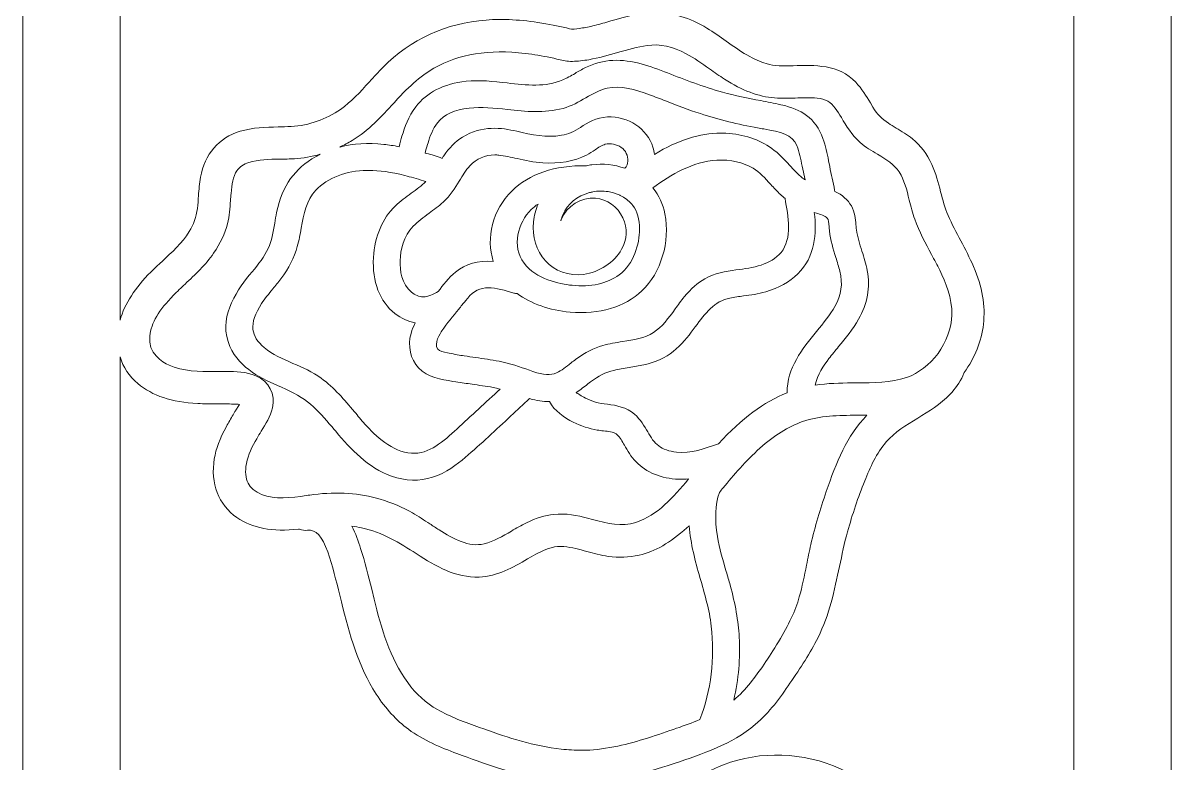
# Model space of a CAD drawing. Extents: x 1256 to 1744, y -1402 to 322.
# Drawn here: x 1256.3 to 1743.5, y -326.1 to -11.9 of the extents above; entities that cross this region are included whole.
import ezdxf

# ---------------------------------------------------------------- set-up
doc = ezdxf.new("R2010")
doc.units = 0
doc.header["$MEASUREMENT"] = 0
doc.layers.add('Layer 1', color=7, linetype='Continuous')

msp = doc.modelspace()

# ---------------------------------------------------------------- linework, layer by layer
at = {"layer": 'Layer 1', "lineweight": 0}
for points, knots in [([(1595.49, 225.5), (1595.49, 225.5), (1595.49, 226.69), (1595.49, 226.69), (1595.49, 279.49), (1552.69, 322.29), (1499.9, 322.29), (1447.1, 322.29), (1404.3, 279.49), (1404.3, 226.69), (1404.3, 226.69), (1404.3, 225.5), (1404.3, 225.5), (1404.3, 225.5), (1256.26, 225.5), (1256.26, 225.5), (1256.26, 225.5), (1256.26, -1401.88), (1256.26, -1401.88), (1256.26, -1401.88), (1743.54, -1401.88), (1743.54, -1401.88), (1743.54, -1401.88), (1743.54, 225.5), (1743.54, 225.5), (1743.54, 225.5), (1595.49, 225.5), (1595.49, 225.5)], [0, 0, 0, 0, 1, 1, 1, 2, 2, 2, 3, 3, 3, 4, 4, 4, 5, 5, 5, 6, 6, 6, 7, 7, 7, 8, 8, 8, 9, 9, 9, 9]), ([(1702.34, -445.52), (1701.84, -444.74), (1701.17, -444.07), (1700.35, -443.53), (1685.33, -433.58), (1674.82, -418.78), (1666.51, -405.6), (1663.09, -400.19), (1659.76, -394.59), (1656.53, -389.16), (1651.34, -380.44), (1645.95, -371.41), (1640.04, -362.87), (1631.76, -350.94), (1620.09, -336.27), (1603.24, -328.55), (1587.42, -321.34), (1569.33, -320.72), (1553.62, -326.82), (1543.56, -330.71), (1534.45, -337.07), (1527.1, -345.32), (1526.23, -344.6), (1525.32, -343.95), (1524.33, -343.37), (1522.36, -342.22), (1520.32, -341.47), (1518.38, -340.73), (1516.75, -340.12), (1515.24, -339.56), (1513.85, -338.83), (1512.47, -338.09), (1511.17, -337.23), (1509.96, -336.23), (1510, -335.04), (1510.05, -333.83), (1510.11, -332.62), (1517.51, -331.12), (1524.41, -328.96), (1529.74, -327.19), (1529.74, -327.19), (1532.59, -326.23), (1532.59, -326.23), (1544.62, -322.27), (1557.09, -318.16), (1567.06, -309.72), (1573.14, -304.57), (1577.68, -298.23), (1581.8, -292.2), (1586.34, -285.53), (1590.36, -279.47), (1593.7, -272.77), (1598.5, -263.12), (1600.71, -252.67), (1602.83, -242.56), (1603.84, -237.69), (1604.91, -232.67), (1606.25, -227.85), (1608.26, -220.51), (1610.73, -213.24), (1613.52, -206.3), (1615.83, -200.5), (1618.56, -194.46), (1622.65, -189.74), (1626.26, -185.52), (1631.02, -182.65), (1636.04, -179.6), (1640.8, -176.72), (1645.71, -173.75), (1649.78, -169.51), (1652.01, -167.15), (1653.85, -164.51), (1655.21, -161.68), (1655.45, -161.18), (1655.6, -160.71), (1655.69, -160.27), (1660.25, -154.08), (1663.09, -147.01), (1663.91, -139.74), (1664.84, -131.88), (1663.48, -123.9), (1659.73, -115.33), (1658.09, -111.54), (1656.14, -107.89), (1654.28, -104.34), (1652.42, -100.86), (1650.5, -97.24), (1648.92, -93.59), (1647.55, -90.41), (1646.67, -87.05), (1645.74, -83.5), (1644.72, -79.67), (1643.68, -75.71), (1641.97, -71.93), (1639.96, -67.47), (1637.23, -63.83), (1633.79, -61.06), (1631.56, -59.29), (1629.16, -57.86), (1626.85, -56.48), (1625.72, -55.81), (1624.62, -55.14), (1623.56, -54.46), (1620.81, -52.67), (1618.8, -50.55), (1617, -47.63), (1617, -47.63), (1615.92, -45.81), (1615.92, -45.81), (1614.14, -42.85), (1612.31, -39.79), (1609.73, -37.07), (1602.4, -29.39), (1592.2, -29.73), (1583.22, -30.04), (1583.22, -30.04), (1582.55, -30.08), (1582.55, -30.08), (1579.09, -30.21), (1575.37, -30.17), (1571.65, -29.11), (1569.22, -28.41), (1566.65, -27.27), (1563.56, -25.47), (1560.53, -23.7), (1557.54, -21.6), (1554.66, -19.56), (1552.07, -17.72), (1549.36, -15.82), (1546.57, -14.11), (1539.19, -9.63), (1531.84, -7.49), (1524.52, -7.4), (1518.03, -7.42), (1511.84, -9.26), (1505.83, -11.02), (1503.51, -11.71), (1501.2, -12.38), (1498.9, -12.96), (1496.76, -13.48), (1494.86, -13.85), (1493.04, -14.09), (1493.04, -14.09), (1492.41, -14.18), (1492.41, -14.18), (1490.94, -14.39), (1489.27, -14.63), (1488.19, -14.33), (1484.75, -13.42), (1481.01, -12.64), (1476.44, -11.9), (1467.77, -10.5), (1460.04, -10.09), (1452.84, -10.63), (1436, -11.86), (1420.83, -18.83), (1408.98, -30.77), (1407.03, -32.72), (1405.17, -34.77), (1403.31, -36.83), (1399.35, -41.2), (1395.6, -45.36), (1391.04, -48.56), (1384.94, -52.84), (1377.71, -55.35), (1370.09, -55.81), (1368.25, -55.91), (1366.39, -55.96), (1364.55, -56), (1359.25, -56.13), (1353.76, -56.26), (1348.39, -57.86), (1339.48, -60.52), (1333.35, -67.64), (1331.6, -77.4), (1331.15, -80.02), (1330.95, -82.64), (1330.76, -85.19), (1330.63, -86.99), (1330.5, -88.8), (1330.28, -90.6), (1329.78, -94.28), (1328.7, -97.39), (1326.82, -100.42), (1323.85, -105.21), (1319.44, -109.29), (1315.18, -113.23), (1313.62, -114.68), (1312.04, -116.13), (1310.55, -117.63), (1303.86, -124.22), (1299.49, -131.08), (1297.46, -138.07), (1297.46, -138.07), (1297.46, 184.31), (1297.46, 184.31), (1297.46, 184.31), (1702.34, 184.31), (1702.34, 184.31), (1702.34, 184.31), (1702.34, -445.52), (1702.34, -445.52)], [0, 0, 0, 0, 1, 1, 1, 2, 2, 2, 3, 3, 3, 4, 4, 4, 5, 5, 5, 6, 6, 6, 7, 7, 7, 8, 8, 8, 9, 9, 9, 10, 10, 10, 11, 11, 11, 12, 12, 12, 13, 13, 13, 14, 14, 14, 15, 15, 15, 16, 16, 16, 17, 17, 17, 18, 18, 18, 19, 19, 19, 20, 20, 20, 21, 21, 21, 22, 22, 22, 23, 23, 23, 24, 24, 24, 25, 25, 25, 26, 26, 26, 27, 27, 27, 28, 28, 28, 29, 29, 29, 30, 30, 30, 31, 31, 31, 32, 32, 32, 33, 33, 33, 34, 34, 34, 35, 35, 35, 36, 36, 36, 37, 37, 37, 38, 38, 38, 39, 39, 39, 40, 40, 40, 41, 41, 41, 42, 42, 42, 43, 43, 43, 44, 44, 44, 45, 45, 45, 46, 46, 46, 47, 47, 47, 48, 48, 48, 49, 49, 49, 50, 50, 50, 51, 51, 51, 52, 52, 52, 53, 53, 53, 54, 54, 54, 55, 55, 55, 56, 56, 56, 57, 57, 57, 58, 58, 58, 59, 59, 59, 60, 60, 60, 61, 61, 61, 62, 62, 62, 63, 63, 63, 64, 64, 64, 65, 65, 65, 66, 66, 66, 67, 67, 67, 67]), ([(1610.05, -164.69), (1610.05, -164.69), (1608.06, -164.69), (1608.06, -164.69), (1603.07, -164.69), (1597.76, -164.84), (1592.46, -165.68), (1593.46, -161.2), (1596.19, -157.2), (1598.35, -154.34), (1599.67, -152.61), (1601.05, -150.95), (1602.44, -149.26), (1605.42, -145.67), (1608.52, -141.92), (1610.94, -137.64), (1614.64, -131.13), (1615.92, -123.99), (1614.6, -117.02), (1614.06, -114.16), (1613.19, -111.44), (1612.35, -108.8), (1611.37, -105.68), (1610.42, -102.72), (1610.03, -99.71), (1609.93, -99), (1609.88, -98.26), (1609.82, -97.55), (1609.62, -95.06), (1609.38, -92.22), (1607.85, -89.52), (1606.42, -86.99), (1604, -84.87), (1600.88, -83.39), (1600.88, -83.39), (1600.75, -82.81), (1600.75, -82.81), (1600.06, -79.48), (1599.34, -76.15), (1598.65, -72.81), (1598.65, -72.81), (1598.18, -70.37), (1598.18, -70.37), (1597.55, -67.27), (1596.92, -64.05), (1595.8, -60.96), (1594.26, -56.72), (1591.92, -53.4), (1588.85, -51.13), (1585.99, -49.01), (1582.51, -47.58), (1577.9, -46.59), (1575.07, -45.96), (1572.21, -45.42), (1569.38, -44.86), (1564.01, -43.82), (1558.49, -42.76), (1553.15, -41.27), (1544.95, -38.95), (1536.83, -35.84), (1529.87, -33.11), (1522.62, -30.23), (1514.83, -27.42), (1506.65, -27.76), (1502.71, -27.94), (1498.77, -28.95), (1494.96, -30.84), (1493.45, -31.57), (1492, -32.44), (1490.57, -33.3), (1488.78, -34.34), (1487.11, -35.36), (1485.34, -36.09), (1478.09, -39.21), (1470.15, -38.3), (1461.73, -37.33), (1456.02, -36.68), (1450.13, -36.01), (1444.33, -36.64), (1434.92, -37.67), (1427.54, -41.4), (1423.02, -47.45), (1419.9, -51.57), (1418.24, -56.28), (1417.11, -59.92), (1416.72, -61.19), (1416.27, -62.75), (1415.94, -64.42), (1413.63, -63.96), (1411.49, -63.64), (1409.43, -63.42), (1402.7, -62.73), (1396.45, -63.1), (1390.74, -64.57), (1392.51, -63.73), (1394.26, -62.8), (1395.95, -61.78), (1402.98, -57.54), (1408.46, -51.59), (1413.74, -45.81), (1413.74, -45.81), (1415.42, -43.97), (1415.42, -43.97), (1421.55, -37.28), (1426.91, -32.96), (1432.84, -29.88), (1443.47, -24.48), (1456.73, -22.87), (1472.27, -25.19), (1475.66, -25.67), (1479.23, -26.36), (1482.87, -27.2), (1482.87, -27.2), (1483.54, -27.37), (1483.54, -27.37), (1485.36, -27.79), (1487.28, -28.24), (1489.45, -28.2), (1491.74, -28.13), (1494.1, -27.87), (1496.46, -27.46), (1500.63, -26.75), (1504.68, -25.6), (1508.6, -24.48), (1512.9, -23.24), (1516.97, -22.07), (1521.17, -21.47), (1526.66, -20.65), (1532.09, -21.79), (1537.79, -24.93), (1541.18, -26.81), (1544.34, -29.02), (1547.65, -31.38), (1549.75, -32.85), (1551.85, -34.32), (1554.01, -35.71), (1561.48, -40.55), (1568.42, -43.15), (1575.28, -43.69), (1578.64, -43.97), (1581.97, -43.84), (1585.17, -43.73), (1586.3, -43.69), (1587.42, -43.65), (1588.5, -43.62), (1591.77, -43.58), (1595.17, -43.67), (1597.89, -45.14), (1600.32, -46.46), (1601.96, -49.25), (1603.67, -52.08), (1605.68, -55.53), (1607.98, -59.44), (1611.59, -62.62), (1613.88, -64.61), (1616.46, -66.15), (1618.95, -67.62), (1622.63, -69.83), (1626.11, -71.88), (1628.17, -75.13), (1630.35, -78.57), (1631.37, -82.7), (1632.43, -87.07), (1633.1, -89.78), (1633.79, -92.55), (1634.77, -95.21), (1636.73, -100.49), (1639.35, -105.42), (1641.91, -110.2), (1643.07, -112.41), (1644.24, -114.62), (1645.35, -116.85), (1647.86, -121.95), (1650.69, -128.7), (1650.5, -135.84), (1650.32, -141.45), (1648.18, -147.38), (1644.63, -152.16), (1641.04, -156.98), (1636.41, -160.51), (1631.3, -162.39), (1624.62, -164.64), (1617.22, -164.67), (1610.05, -164.69)], [0, 0, 0, 0, 1, 1, 1, 2, 2, 2, 3, 3, 3, 4, 4, 4, 5, 5, 5, 6, 6, 6, 7, 7, 7, 8, 8, 8, 9, 9, 9, 10, 10, 10, 11, 11, 11, 12, 12, 12, 13, 13, 13, 14, 14, 14, 15, 15, 15, 16, 16, 16, 17, 17, 17, 18, 18, 18, 19, 19, 19, 20, 20, 20, 21, 21, 21, 22, 22, 22, 23, 23, 23, 24, 24, 24, 25, 25, 25, 26, 26, 26, 27, 27, 27, 28, 28, 28, 29, 29, 29, 30, 30, 30, 31, 31, 31, 32, 32, 32, 33, 33, 33, 34, 34, 34, 35, 35, 35, 36, 36, 36, 37, 37, 37, 38, 38, 38, 39, 39, 39, 40, 40, 40, 41, 41, 41, 42, 42, 42, 43, 43, 43, 44, 44, 44, 45, 45, 45, 46, 46, 46, 47, 47, 47, 48, 48, 48, 49, 49, 49, 50, 50, 50, 51, 51, 51, 52, 52, 52, 53, 53, 53, 54, 54, 54, 55, 55, 55, 56, 56, 56, 57, 57, 57, 58, 58, 58, 59, 59, 59, 60, 60, 60, 61, 61, 61, 61]), ([(1504.33, -51.78), (1499.51, -52), (1495.9, -54.21), (1492.91, -56.24), (1490.33, -57.99), (1487.63, -59.1), (1484.86, -59.57), (1478.56, -60.65), (1472.03, -59.31), (1465.88, -57.86), (1459.44, -56.33), (1450.98, -55.24), (1442.86, -60.35), (1439.77, -62.28), (1437.06, -64.96), (1434.83, -68.29), (1434.6, -68.64), (1434.36, -68.98), (1434.12, -69.35), (1431.98, -68.4), (1429.66, -67.82), (1427.56, -67.27), (1427.39, -67.23), (1427.22, -67.19), (1427.02, -67.14), (1427.17, -66.02), (1427.56, -64.74), (1427.95, -63.51), (1427.95, -63.51), (1428.19, -62.75), (1428.19, -62.75), (1428.99, -60.13), (1430.18, -56.78), (1432.19, -54.23), (1435.01, -50.72), (1439.51, -48.62), (1445.61, -48), (1450.93, -47.45), (1456.26, -48.02), (1461.9, -48.62), (1469.56, -49.45), (1477.48, -50.29), (1485.49, -48.13), (1489.1, -47.15), (1492.22, -45.36), (1495.2, -43.62), (1498.21, -41.89), (1501.07, -40.25), (1504.16, -39.58), (1509.92, -38.28), (1516.21, -40.14), (1522.18, -42.35), (1524.44, -43.19), (1526.69, -44.08), (1528.94, -44.94), (1533.74, -46.83), (1538.74, -48.77), (1543.8, -50.38), (1551.65, -52.89), (1559.83, -54.92), (1568.08, -56.43), (1568.94, -56.61), (1569.83, -56.74), (1570.72, -56.89), (1577.9, -58.06), (1582.75, -59.18), (1584.72, -63.96), (1585.8, -66.67), (1586.38, -69.57), (1586.99, -72.66), (1586.99, -72.66), (1588.2, -78.46), (1588.2, -78.46), (1587.85, -78.24), (1587.51, -77.99), (1587.16, -77.73), (1585.17, -76.12), (1583.42, -74.22), (1581.56, -72.21), (1579.31, -69.74), (1576.99, -67.23), (1574.09, -65.15), (1568.68, -61.28), (1562.15, -59.12), (1554.64, -58.71), (1553.93, -58.68), (1553.21, -58.66), (1552.5, -58.66), (1543.43, -58.66), (1534.32, -61.56), (1524.31, -67.66), (1524.18, -66.65), (1523.96, -65.65), (1523.63, -64.66), (1521.15, -56.74), (1513.18, -51.46), (1504.33, -51.78)], [0, 0, 0, 0, 1, 1, 1, 2, 2, 2, 3, 3, 3, 4, 4, 4, 5, 5, 5, 6, 6, 6, 7, 7, 7, 8, 8, 8, 9, 9, 9, 10, 10, 10, 11, 11, 11, 12, 12, 12, 13, 13, 13, 14, 14, 14, 15, 15, 15, 16, 16, 16, 17, 17, 17, 18, 18, 18, 19, 19, 19, 20, 20, 20, 21, 21, 21, 22, 22, 22, 23, 23, 23, 24, 24, 24, 25, 25, 25, 26, 26, 26, 27, 27, 27, 28, 28, 28, 29, 29, 29, 30, 30, 30, 31, 31, 31, 32, 32, 32, 32]), ([(1428.6, -92.68), (1430.61, -91.21), (1432.71, -89.67), (1434.66, -87.89), (1437.6, -85.23), (1439.53, -82.05), (1441.41, -79), (1442.86, -76.64), (1444.22, -74.41), (1445.96, -72.51), (1448.66, -69.55), (1452.51, -67.88), (1456.47, -67.88), (1457.03, -67.88), (1457.62, -67.92), (1458.18, -67.99), (1460.78, -68.31), (1463.31, -68.88), (1465.99, -69.46), (1469.48, -70.24), (1473.07, -71.02), (1476.85, -71.28), (1483.93, -71.71), (1490.2, -70.61), (1495.48, -67.99), (1496.78, -67.34), (1497.93, -66.54), (1499.05, -65.76), (1500.57, -64.72), (1502, -63.75), (1503.4, -63.38), (1505.59, -62.84), (1508.32, -63.36), (1510.22, -64.68), (1512.04, -65.93), (1513.14, -68.31), (1512.99, -70.61), (1512.92, -71.54), (1512.64, -72.71), (1511.71, -73.59), (1507.28, -71.97), (1502.47, -71.45), (1497.73, -72.08), (1496.98, -72.19), (1496.24, -72.32), (1495.48, -72.47), (1481.9, -72.29), (1471.23, -75.86), (1463.76, -83.22), (1455.63, -91.21), (1452.68, -103.04), (1455.87, -113.08), (1449.33, -112.58), (1444.05, -114.08), (1439.88, -117.6), (1436.93, -120.09), (1434.51, -123.23), (1432.52, -125.87), (1430.4, -127.02), (1428.21, -128.14), (1426.14, -128.16), (1424.36, -128.16), (1422.65, -127.43), (1421.12, -126.15), (1416.92, -122.62), (1416.23, -116.91), (1416.38, -112.74), (1416.53, -108.45), (1417.63, -102.41), (1421.92, -98.11), (1423.89, -96.12), (1426.18, -94.45), (1428.6, -92.68)], [0, 0, 0, 0, 1, 1, 1, 2, 2, 2, 3, 3, 3, 4, 4, 4, 5, 5, 5, 6, 6, 6, 7, 7, 7, 8, 8, 8, 9, 9, 9, 10, 10, 10, 11, 11, 11, 12, 12, 12, 13, 13, 13, 14, 14, 14, 15, 15, 15, 16, 16, 16, 17, 17, 17, 18, 18, 18, 19, 19, 19, 20, 20, 20, 21, 21, 21, 22, 22, 22, 23, 23, 23, 24, 24, 24, 24]), ([(1380.48, -68.66), (1376.17, -71.08), (1372.5, -74.31), (1369.88, -77.94), (1367.02, -81.81), (1365.14, -86.4), (1363.93, -92.33), (1363.6, -93.82), (1363.34, -95.36), (1363.11, -96.87), (1362.46, -100.73), (1361.85, -104.34), (1360.34, -107.61), (1358.69, -111.18), (1356.16, -114.29), (1353.48, -117.56), (1353.48, -117.56), (1352.33, -118.97), (1352.33, -118.97), (1346.31, -126.41), (1338.94, -137.64), (1344.11, -149.24), (1348.35, -158.76), (1357.67, -162.89), (1365.92, -166.53), (1365.92, -166.53), (1367.76, -167.35), (1367.76, -167.35), (1372.67, -169.53), (1376.43, -171.91), (1379.57, -174.81), (1382.73, -177.76), (1385.61, -181.17), (1388.38, -184.49), (1388.38, -184.49), (1389.01, -185.22), (1389.01, -185.22), (1395.47, -192.88), (1402.66, -200.69), (1412.7, -204.26), (1418.54, -206.34), (1424.58, -206.51), (1430.12, -204.76), (1435.85, -202.92), (1440.55, -199.26), (1443.99, -196.3), (1450.63, -190.61), (1457.1, -184.55), (1463.35, -178.69), (1465.97, -176.24), (1468.57, -173.82), (1471.25, -171.33), (1474.26, -172.26), (1477.05, -172.71), (1479.69, -172.61), (1481.7, -176.5), (1486.11, -179.44), (1489.79, -181.35), (1493.02, -182.97), (1496.54, -184.14), (1500.01, -184.7), (1500.87, -184.85), (1501.78, -184.94), (1502.71, -185.05), (1504.77, -185.24), (1506.71, -185.44), (1507.99, -186.32), (1509.25, -187.23), (1510.24, -188.92), (1511.19, -190.57), (1511.19, -190.57), (1511.52, -191.11), (1511.52, -191.11), (1512.84, -193.4), (1514.33, -196), (1516.49, -198.18), (1520.76, -202.66), (1527.16, -205.28), (1534.54, -205.56), (1535.92, -205.6), (1537.33, -205.58), (1538.78, -205.47), (1532.35, -213.31), (1525.5, -220.84), (1516.43, -223.89), (1510.37, -225.94), (1504.33, -224.34), (1497.93, -222.63), (1497.93, -222.63), (1495.85, -222.07), (1495.85, -222.07), (1491.63, -220.99), (1486.66, -219.93), (1481.53, -220.51), (1477.81, -220.9), (1474.13, -222.05), (1469.93, -224.08), (1467.74, -225.14), (1465.65, -226.38), (1463.61, -227.57), (1459.72, -229.84), (1456.06, -231.98), (1452.01, -232.98), (1445.5, -234.58), (1438.99, -230.94), (1432.86, -227.05), (1431.54, -226.22), (1430.27, -225.38), (1428.97, -224.54), (1426.57, -222.96), (1424.1, -221.33), (1421.53, -219.86), (1417.44, -217.5), (1412.85, -215.56), (1407.89, -214.06), (1399.28, -211.45), (1389.76, -210.8), (1379.59, -212.09), (1378.58, -212.22), (1377.54, -212.38), (1376.5, -212.51), (1369.99, -213.44), (1363.24, -214.39), (1357.52, -211.99), (1354.75, -210.8), (1352.81, -209.2), (1351.79, -207.23), (1350.71, -205.13), (1350.47, -202.18), (1351.1, -198.92), (1351.81, -195.15), (1353.63, -191.63), (1355.47, -188.36), (1356.07, -187.3), (1356.72, -186.24), (1357.39, -185.16), (1359.3, -182.11), (1361.27, -178.92), (1362.17, -175.27), (1363.52, -169.62), (1360.62, -164.04), (1355.12, -161.64), (1351.03, -159.9), (1346.49, -159.88), (1342.51, -159.84), (1342.51, -159.84), (1341.06, -159.84), (1341.06, -159.84), (1339.95, -159.82), (1338.83, -159.82), (1337.7, -159.84), (1331.04, -159.84), (1324.09, -159.86), (1318.25, -157.16), (1315.5, -155.86), (1309.21, -152.09), (1310.07, -144.76), (1310.7, -139.31), (1313.99, -133.66), (1320.13, -127.49), (1321.73, -125.87), (1323.4, -124.31), (1325.07, -122.73), (1329.31, -118.75), (1333.7, -114.62), (1337.16, -109.64), (1340.06, -105.51), (1341.99, -101.4), (1343.07, -97.09), (1343.87, -93.8), (1344.11, -90.49), (1344.35, -87.29), (1344.43, -86.29), (1344.5, -85.28), (1344.6, -84.24), (1344.93, -80.43), (1345.34, -77.08), (1347.05, -74.59), (1348.13, -73.01), (1349.82, -71.86), (1352.18, -71.1), (1356.22, -69.81), (1360.64, -69.74), (1365.31, -69.7), (1367.39, -69.68), (1369.47, -69.65), (1371.5, -69.5), (1375.18, -69.27), (1378.84, -68.64), (1382.41, -67.64), (1381.76, -67.97), (1381.11, -68.29), (1380.48, -68.66)], [0, 0, 0, 0, 1, 1, 1, 2, 2, 2, 3, 3, 3, 4, 4, 4, 5, 5, 5, 6, 6, 6, 7, 7, 7, 8, 8, 8, 9, 9, 9, 10, 10, 10, 11, 11, 11, 12, 12, 12, 13, 13, 13, 14, 14, 14, 15, 15, 15, 16, 16, 16, 17, 17, 17, 18, 18, 18, 19, 19, 19, 20, 20, 20, 21, 21, 21, 22, 22, 22, 23, 23, 23, 24, 24, 24, 25, 25, 25, 26, 26, 26, 27, 27, 27, 28, 28, 28, 29, 29, 29, 30, 30, 30, 31, 31, 31, 32, 32, 32, 33, 33, 33, 34, 34, 34, 35, 35, 35, 36, 36, 36, 37, 37, 37, 38, 38, 38, 39, 39, 39, 40, 40, 40, 41, 41, 41, 42, 42, 42, 43, 43, 43, 44, 44, 44, 45, 45, 45, 46, 46, 46, 47, 47, 47, 48, 48, 48, 49, 49, 49, 50, 50, 50, 51, 51, 51, 52, 52, 52, 53, 53, 53, 54, 54, 54, 55, 55, 55, 56, 56, 56, 57, 57, 57, 58, 58, 58, 59, 59, 59, 60, 60, 60, 61, 61, 61, 62, 62, 62, 63, 63, 63, 64, 64, 64, 64]), ([(1434.1, -142.55), (1436.22, -139.41), (1438.75, -136.34), (1441.2, -133.36), (1442.17, -132.17), (1443.14, -130.98), (1444.09, -129.79), (1446.65, -126.6), (1448.96, -124.57), (1452.64, -124.38), (1452.97, -124.35), (1453.31, -124.33), (1453.64, -124.33), (1457.19, -124.33), (1460.93, -125.44), (1464.56, -126.52), (1465.04, -126.67), (1465.52, -126.76), (1465.99, -126.76), (1471.86, -131.06), (1479.8, -133.83), (1488.47, -134.63), (1500.81, -135.76), (1511.6, -132.53), (1518.94, -125.59), (1527.1, -117.88), (1531.03, -104.75), (1528.74, -92.92), (1527.96, -88.85), (1526.21, -85.1), (1523.59, -81.9), (1531.36, -76.19), (1540.49, -70.78), (1550.81, -70.15), (1556.59, -69.83), (1561.89, -71), (1566.15, -73.57), (1568.96, -75.26), (1571.24, -77.77), (1573.66, -80.41), (1574.96, -81.86), (1576.34, -83.37), (1577.81, -84.76), (1578.4, -85.3), (1579.03, -85.84), (1579.7, -86.38), (1581.15, -94), (1582.88, -103.39), (1578.01, -109.27), (1573.68, -114.51), (1566.17, -115.83), (1558.86, -116.74), (1554.47, -117.26), (1549.86, -118.08), (1545.64, -120.48), (1542.65, -122.19), (1539.82, -124.7), (1536.96, -128.12), (1535.6, -129.79), (1534.32, -131.56), (1533.09, -133.27), (1530.23, -137.21), (1527.57, -140.91), (1523.85, -143.31), (1520.15, -145.71), (1515.56, -146.4), (1510.7, -147.16), (1507.95, -147.57), (1505.11, -148), (1502.39, -148.78), (1498.51, -149.84), (1494.79, -151.75), (1490.98, -154.58), (1490.29, -155.1), (1489.6, -155.66), (1488.88, -156.23), (1486.83, -157.87), (1484.86, -159.43), (1482.74, -160.4), (1480.1, -161.57), (1477.2, -161.42), (1472.68, -159.8), (1472.68, -159.8), (1471.29, -159.32), (1471.29, -159.32), (1467.18, -157.87), (1462.92, -156.36), (1458.38, -155.49), (1455.04, -154.82), (1451.65, -154.37), (1448.38, -153.91), (1446.76, -153.7), (1445.15, -153.46), (1443.55, -153.22), (1441.8, -152.94), (1439.49, -152.55), (1437.17, -152.03), (1437.17, -152.03), (1436.39, -151.88), (1436.39, -151.88), (1434.88, -151.55), (1433.02, -151.16), (1432.32, -150.36), (1430.44, -148.13), (1433.45, -143.46), (1434.1, -142.55)], [0, 0, 0, 0, 1, 1, 1, 2, 2, 2, 3, 3, 3, 4, 4, 4, 5, 5, 5, 6, 6, 6, 7, 7, 7, 8, 8, 8, 9, 9, 9, 10, 10, 10, 11, 11, 11, 12, 12, 12, 13, 13, 13, 14, 14, 14, 15, 15, 15, 16, 16, 16, 17, 17, 17, 18, 18, 18, 19, 19, 19, 20, 20, 20, 21, 21, 21, 22, 22, 22, 23, 23, 23, 24, 24, 24, 25, 25, 25, 26, 26, 26, 27, 27, 27, 28, 28, 28, 29, 29, 29, 30, 30, 30, 31, 31, 31, 32, 32, 32, 33, 33, 33, 34, 34, 34, 35, 35, 35, 35]), ([(1402.33, -74.48), (1402.55, -74.46), (1402.79, -74.46), (1403.03, -74.46), (1407.51, -74.46), (1412.4, -75.17), (1418.32, -76.64), (1420.83, -77.27), (1423.5, -78.01), (1426.24, -78.87), (1426.57, -78.96), (1426.91, -79.07), (1427.28, -79.15), (1425.42, -80.97), (1423.28, -82.53), (1421.03, -84.17), (1418.76, -85.84), (1416.4, -87.55), (1414.28, -89.6), (1408.8, -94.82), (1405.6, -102.39), (1405.02, -111.5), (1404.39, -121.56), (1407.72, -130.2), (1414.15, -135.22), (1416.77, -137.27), (1419.71, -138.64), (1422.76, -139.22), (1422.05, -140.58), (1421.42, -142.05), (1420.96, -143.68), (1419.47, -149.02), (1420.68, -154.63), (1424.12, -158.3), (1427.93, -162.33), (1433.9, -163.26), (1438.69, -164.02), (1438.69, -164.02), (1440.05, -164.23), (1440.05, -164.23), (1442.32, -164.6), (1444.59, -164.92), (1446.89, -165.25), (1449.81, -165.66), (1452.86, -166.07), (1455.76, -166.61), (1456.8, -166.83), (1457.81, -167.07), (1458.79, -167.33), (1452.64, -172.95), (1446.52, -178.6), (1440.39, -184.25), (1434.88, -189.33), (1428.6, -195.09), (1421.2, -194.53), (1412.89, -193.92), (1405.93, -187.17), (1401.4, -182.15), (1399.89, -180.46), (1398.42, -178.69), (1396.92, -176.93), (1392.73, -171.91), (1388.4, -166.74), (1382.86, -162.7), (1379.1, -159.97), (1374.9, -158.15), (1370.83, -156.38), (1366.37, -154.45), (1362.15, -152.61), (1358.67, -149.71), (1355.77, -147.31), (1354.17, -144.72), (1353.89, -142.01), (1353.56, -138.85), (1354.75, -135.22), (1357.57, -130.95), (1358.95, -128.83), (1360.57, -126.86), (1362.3, -124.77), (1363.45, -123.38), (1364.62, -121.97), (1365.7, -120.5), (1369.16, -115.89), (1371.39, -111.52), (1372.71, -106.78), (1373.43, -104.21), (1373.9, -101.57), (1374.36, -99.04), (1375.46, -92.96), (1376.52, -87.2), (1380.61, -82.85), (1385.54, -77.64), (1393.44, -74.59), (1402.33, -74.48)], [0, 0, 0, 0, 1, 1, 1, 2, 2, 2, 3, 3, 3, 4, 4, 4, 5, 5, 5, 6, 6, 6, 7, 7, 7, 8, 8, 8, 9, 9, 9, 10, 10, 10, 11, 11, 11, 12, 12, 12, 13, 13, 13, 14, 14, 14, 15, 15, 15, 16, 16, 16, 17, 17, 17, 18, 18, 18, 19, 19, 19, 20, 20, 20, 21, 21, 21, 22, 22, 22, 23, 23, 23, 24, 24, 24, 25, 25, 25, 26, 26, 26, 27, 27, 27, 28, 28, 28, 29, 29, 29, 30, 30, 30, 31, 31, 31, 31]), ([(1477.98, -112.8), (1481.9, -117.21), (1487.98, -119.38), (1494.21, -118.6), (1500.81, -117.75), (1507.3, -113.49), (1510.35, -107.97), (1512.71, -103.73), (1512.88, -99), (1510.87, -94.62), (1508.66, -89.86), (1504.18, -86.64), (1499.25, -86.25), (1493.3, -85.71), (1486.96, -89.6), (1484.86, -95.1), (1484.77, -95.34), (1484.69, -95.6), (1484.6, -95.86), (1484.79, -94.99), (1485.05, -94.15), (1485.38, -93.35), (1487.35, -88.72), (1491.48, -85.28), (1496.76, -83.89), (1497.24, -83.83), (1497.69, -83.74), (1498.12, -83.59), (1500.31, -83.18), (1502.47, -83.13), (1504.57, -83.48), (1506.13, -83.72), (1507.71, -84.19), (1509.27, -84.87), (1509.61, -85.1), (1509.98, -85.28), (1510.35, -85.41), (1512.34, -86.45), (1513.94, -87.79), (1515.13, -89.37), (1517.01, -91.85), (1517.92, -95.14), (1517.92, -99.41), (1517.88, -105.75), (1515.61, -114.18), (1509.27, -118.84), (1504.23, -122.56), (1497.15, -124.12), (1489.36, -123.25), (1483.93, -122.67), (1474.04, -120.68), (1468.96, -113.9), (1463.44, -106.5), (1466.4, -96.64), (1471.99, -91.12), (1472.87, -90.25), (1473.87, -89.45), (1474.93, -88.74), (1473.89, -91.16), (1473.24, -93.69), (1472.98, -96.31), (1472.35, -102.63), (1474.13, -108.47), (1477.98, -112.8)], [0, 0, 0, 0, 1, 1, 1, 2, 2, 2, 3, 3, 3, 4, 4, 4, 5, 5, 5, 6, 6, 6, 7, 7, 7, 8, 8, 8, 9, 9, 9, 10, 10, 10, 11, 11, 11, 12, 12, 12, 13, 13, 13, 14, 14, 14, 15, 15, 15, 16, 16, 16, 17, 17, 17, 18, 18, 18, 19, 19, 19, 20, 20, 20, 21, 21, 21, 21]), ([(1533.57, -194.07), (1530.49, -193.72), (1527.98, -192.84), (1526.08, -191.45), (1524.09, -190.02), (1522.79, -187.77), (1521.45, -185.5), (1520, -183.01), (1518.35, -180.18), (1515.84, -177.99), (1512.34, -174.96), (1508.1, -174.23), (1504.4, -173.77), (1500.5, -173.32), (1497.63, -172.5), (1495.03, -171.16), (1493.13, -170.16), (1491.87, -169.34), (1491.07, -168.75), (1492.82, -167.61), (1494.45, -166.35), (1496.02, -165.12), (1496.02, -165.12), (1497.17, -164.25), (1497.17, -164.25), (1500.5, -161.7), (1503.55, -160.21), (1507.04, -159.36), (1509.14, -158.87), (1511.24, -158.52), (1513.49, -158.15), (1515.59, -157.83), (1517.66, -157.48), (1519.74, -157.03), (1524.82, -155.88), (1528.94, -154.02), (1532.27, -151.34), (1535.79, -148.48), (1538.52, -145.04), (1540.73, -142.08), (1540.73, -142.08), (1541.59, -140.89), (1541.59, -140.89), (1545.75, -135.26), (1549.69, -129.94), (1556.31, -128.64), (1558.21, -128.25), (1560.14, -128.01), (1562.06, -127.75), (1565.14, -127.36), (1568.32, -126.95), (1571.52, -126.02), (1577.04, -124.42), (1581.62, -121.84), (1585.13, -118.4), (1592.51, -111.18), (1593.13, -101.18), (1592.14, -92.31), (1592.14, -92.31), (1593.05, -92.59), (1593.05, -92.59), (1594.71, -93.13), (1596.57, -93.74), (1597.57, -94.75), (1598.22, -95.43), (1598.33, -96.57), (1598.44, -98.39), (1598.48, -99), (1598.52, -99.6), (1598.59, -100.19), (1599.02, -104.17), (1600.17, -107.87), (1601.29, -111.46), (1601.9, -113.38), (1602.48, -115.31), (1602.98, -117.28), (1604.3, -122.62), (1603.63, -127.36), (1600.88, -132.21), (1598.82, -135.82), (1596.06, -139.2), (1593.13, -142.79), (1586.92, -150.38), (1580.52, -158.22), (1580.61, -168.88), (1570.74, -172.82), (1561.41, -179.75), (1551.44, -190.5), (1545.86, -192.56), (1539.56, -194.74), (1533.57, -194.07)], [0, 0, 0, 0, 1, 1, 1, 2, 2, 2, 3, 3, 3, 4, 4, 4, 5, 5, 5, 6, 6, 6, 7, 7, 7, 8, 8, 8, 9, 9, 9, 10, 10, 10, 11, 11, 11, 12, 12, 12, 13, 13, 13, 14, 14, 14, 15, 15, 15, 16, 16, 16, 17, 17, 17, 18, 18, 18, 19, 19, 19, 20, 20, 20, 21, 21, 21, 22, 22, 22, 23, 23, 23, 24, 24, 24, 25, 25, 25, 26, 26, 26, 27, 27, 27, 28, 28, 28, 29, 29, 29, 30, 30, 30, 30]), ([(1480.4, -1360.68), (1480.4, -1360.68), (1297.46, -1360.68), (1297.46, -1360.68), (1297.46, -1360.68), (1297.46, -153.67), (1297.46, -153.67), (1298.84, -158), (1301.39, -161.87), (1305.01, -164.92), (1311.22, -170.18), (1319.31, -172.89), (1330.48, -173.45), (1333.09, -173.58), (1335.73, -173.58), (1338.37, -173.58), (1340.49, -173.58), (1342.61, -173.58), (1344.73, -173.64), (1344.73, -173.64), (1345.38, -173.67), (1345.38, -173.67), (1346.55, -173.69), (1347.48, -173.73), (1348.18, -173.82), (1347.85, -174.38), (1347.44, -175.01), (1347.14, -175.44), (1346.79, -175.94), (1346.49, -176.44), (1346.21, -176.89), (1346.21, -176.89), (1345.45, -178.21), (1345.45, -178.21), (1344.48, -179.83), (1343.52, -181.48), (1342.59, -183.17), (1339.8, -188.34), (1338.18, -192.69), (1337.46, -196.88), (1335.76, -207.23), (1339.33, -216.55), (1347.03, -221.85), (1353.58, -226.35), (1362.15, -227.98), (1373.23, -226.79), (1373.23, -226.79), (1373.6, -226.72), (1373.6, -226.72), (1374.68, -227.22), (1375.85, -227.41), (1377.02, -227.26), (1380.5, -226.81), (1383.34, -229.88), (1385.59, -236.42), (1387.66, -242.37), (1389.2, -248.68), (1390.71, -254.79), (1390.71, -254.79), (1391.41, -257.6), (1391.41, -257.6), (1394.83, -271.49), (1398.53, -284.95), (1406.21, -296.83), (1410.17, -302.93), (1414.75, -307.95), (1419.86, -311.74), (1426.27, -316.43), (1433.54, -319.46), (1440.44, -322.01), (1451.99, -326.32), (1463.37, -330.34), (1475.12, -332.53), (1472.29, -335.1), (1469.8, -338.05), (1467.74, -341.27), (1465.93, -344.15), (1464.76, -347.2), (1463.61, -350.12), (1463.27, -351.01), (1462.94, -351.87), (1462.57, -352.76), (1462.03, -354.1), (1461.23, -355.51), (1460.8, -356.01), (1460.65, -356.2), (1460.45, -356.37), (1460.08, -356.72), (1460.04, -356.76), (1459.98, -356.81), (1459.93, -356.85), (1459.91, -356.85), (1459.91, -356.87), (1459.91, -356.87), (1456.75, -354.99), (1453.51, -353.32), (1450.28, -351.98), (1450.11, -351.9), (1449.92, -351.83), (1449.74, -351.77), (1449.55, -351.66), (1449.35, -351.57), (1449.18, -351.51), (1429.77, -343.48), (1407.87, -342.59), (1389.11, -349.04), (1373.77, -354.3), (1360.21, -364.47), (1349.84, -378.49), (1330.65, -404.37), (1324.74, -441), (1332.27, -487.39), (1335.54, -507.43), (1341.1, -528.24), (1350.34, -554.88), (1351.29, -557.6), (1353.61, -559.53), (1356.4, -559.9), (1359.19, -560.27), (1361.92, -558.99), (1363.52, -556.59), (1374.55, -539.97), (1390.93, -528.33), (1405.49, -519.13), (1411.42, -515.39), (1417.59, -511.73), (1423.52, -508.2), (1433.19, -502.45), (1443.19, -496.5), (1452.64, -489.96), (1461.6, -483.73), (1473.78, -474.49), (1482.87, -462.14), (1483.5, -471.4), (1484.21, -480.64), (1485.01, -489.73), (1489.06, -536.46), (1495.01, -582.03), (1499.88, -617.22), (1491.44, -616.63), (1484.6, -615.51), (1479.49, -613.88), (1469.89, -610.83), (1468.22, -607.89), (1467.96, -606.76), (1467.7, -605.68), (1467.92, -605.08), (1468.16, -604.64), (1468.18, -604.6), (1468.74, -603.63), (1472.22, -602.18), (1476.51, -600.4), (1477.72, -599.65), (1478.37, -599.15), (1479.08, -598.59), (1480.71, -596.92), (1479.99, -593.87), (1479.65, -592.35), (1478.39, -590.71), (1473.02, -586.84), (1468.55, -583.59), (1464.82, -582.4), (1461.6, -583.18), (1457.7, -584.11), (1454.68, -586.68), (1452.6, -590.84), (1450.65, -594.82), (1450.17, -599.04), (1451.21, -603.37), (1452.84, -610.12), (1458.09, -616.07), (1466.88, -621.02), (1474.56, -625.39), (1486.68, -627.86), (1503.97, -628.58), (1506.02, -628.64), (1508.14, -628.7), (1510.35, -628.73), (1510.35, -628.73), (1517.6, -628.86), (1517.6, -628.86), (1519.61, -628.88), (1521.58, -628.92), (1523.46, -628.99), (1520.61, -629.44), (1517.73, -630), (1514.81, -630.63), (1511.26, -631.41), (1507.95, -632.12), (1504.87, -632.75), (1494.86, -634.85), (1487.69, -636.17), (1483, -636.78), (1476.77, -637.62), (1472.18, -638.07), (1469.35, -638.12), (1464.69, -638.2), (1464.35, -638.23), (1463.81, -638.42), (1462.72, -638.77), (1460, -640.15), (1461.1, -644.85), (1462.31, -649.87), (1463.59, -653.09), (1465.15, -655.06), (1466.68, -657.01), (1469.3, -658.85), (1473.09, -660.69), (1476.59, -662.37), (1480.97, -664), (1486.16, -665.47), (1490.68, -666.77), (1498.32, -668.22), (1509.53, -669.95), (1509.53, -669.95), (1514.24, -670.64), (1514.24, -670.64), (1521.02, -671.63), (1527.38, -672.67), (1533.15, -673.71), (1531.84, -673.69), (1530.49, -673.69), (1529.13, -673.69), (1522.05, -673.73), (1516.19, -673.99), (1511.17, -674.51), (1507.19, -674.9), (1503.68, -675.46), (1500.78, -676.16), (1491.96, -678.25), (1485.1, -681.48), (1480.38, -685.68), (1475.23, -690.26), (1473.31, -696), (1474.8, -702.23), (1476.7, -710.17), (1482.76, -717.51), (1493.28, -724.54), (1490.83, -725.73), (1488.73, -727.26), (1487, -729.1), (1482.96, -733.5), (1482.89, -737.69), (1483.54, -740.42), (1484.92, -746.2), (1491.42, -752.54), (1503.92, -760.22), (1501.63, -759.46), (1500.44, -759.48), (1499.49, -759.7), (1496.54, -760.41), (1494.36, -762.81), (1492.97, -766.8), (1491.72, -770.3), (1491.55, -773.96), (1492.41, -777.7), (1494.34, -785.71), (1499.77, -792.61), (1508.62, -798.24), (1514.46, -801.98), (1520.19, -804.08), (1525.67, -804.51), (1525.97, -807.04), (1526.25, -809.57), (1526.56, -812.08), (1526.56, -812.08), (1522.01, -813.17), (1522.01, -813.17), (1520.41, -813.55), (1519.42, -815.16), (1519.8, -816.78), (1519.8, -816.78), (1520.15, -818.36), (1520.15, -818.36), (1520.22, -818.55), (1520.28, -818.75), (1520.37, -818.94), (1516.23, -817.12), (1514.46, -817.1), (1513.25, -817.38), (1510.31, -818.1), (1508.1, -820.48), (1506.71, -824.46), (1505.48, -827.99), (1505.29, -831.64), (1506.17, -835.34), (1508.08, -843.37), (1513.53, -850.3), (1522.36, -855.92), (1525.45, -857.89), (1528.52, -859.43), (1531.55, -860.49), (1532.77, -873.62), (1533.8, -886.8), (1534.65, -899.74), (1531.97, -899.35), (1529.61, -899.15), (1527.49, -899.15), (1520.84, -899.15), (1515.33, -900.88), (1511.06, -904.28), (1506.63, -907.83), (1504.38, -912.53), (1504.38, -918.22), (1504.38, -925.25), (1508.12, -932.39), (1515.48, -939.38), (1519.31, -942.99), (1524.72, -946.78), (1531.92, -950.87), (1527.25, -949.7), (1521.73, -948.34), (1515.37, -946.76), (1515.37, -946.76), (1510.24, -945.5), (1510.24, -945.5), (1502.75, -924.84), (1493.51, -914.8), (1482.05, -914.8), (1477.94, -914.8), (1474.56, -916.23), (1472.03, -919.06), (1469.54, -921.79), (1468.26, -925.4), (1468.26, -929.75), (1468.26, -937.58), (1471.64, -945.15), (1478.28, -952.27), (1484.49, -958.89), (1494.06, -964.59), (1506.67, -969.15), (1509.76, -978.74), (1513.42, -985.98), (1517.73, -991.13), (1515.11, -992.09), (1512.77, -993.41), (1510.76, -995.09), (1505.91, -999.08), (1503.45, -1004.38), (1503.45, -1010.82), (1503.45, -1019.93), (1508.29, -1028.09), (1517.84, -1035.1), (1515.95, -1038.2), (1515, -1041.38), (1515, -1044.58), (1515, -1046.31), (1515.5, -1048.43), (1516.54, -1051.07), (1516.84, -1051.89), (1517.23, -1052.72), (1517.68, -1053.54), (1514.27, -1054.1), (1511.39, -1055.27), (1509.05, -1057), (1505.29, -1059.73), (1503.3, -1063.56), (1503.3, -1068.1), (1503.3, -1072.64), (1504.85, -1077.27), (1507.9, -1081.9), (1509.96, -1085), (1512.73, -1088.33), (1516.34, -1091.97), (1513.62, -1092.55), (1511.24, -1093.5), (1509.25, -1094.84), (1505.46, -1097.42), (1503.45, -1101.27), (1503.45, -1106.01), (1503.45, -1109.95), (1505.05, -1114.36), (1508.21, -1119.08), (1511.11, -1123.45), (1515.52, -1128.73), (1521.67, -1135.24), (1522.23, -1135.85), (1523.03, -1136.19), (1523.85, -1136.19), (1523.85, -1136.19), (1528.48, -1136.19), (1528.48, -1136.19), (1520.3, -1204.63), (1506.13, -1273.48), (1486.4, -1340.86), (1484.45, -1347.48), (1482.44, -1354.15), (1480.4, -1360.68)], [0, 0, 0, 0, 1, 1, 1, 2, 2, 2, 3, 3, 3, 4, 4, 4, 5, 5, 5, 6, 6, 6, 7, 7, 7, 8, 8, 8, 9, 9, 9, 10, 10, 10, 11, 11, 11, 12, 12, 12, 13, 13, 13, 14, 14, 14, 15, 15, 15, 16, 16, 16, 17, 17, 17, 18, 18, 18, 19, 19, 19, 20, 20, 20, 21, 21, 21, 22, 22, 22, 23, 23, 23, 24, 24, 24, 25, 25, 25, 26, 26, 26, 27, 27, 27, 28, 28, 28, 29, 29, 29, 30, 30, 30, 31, 31, 31, 32, 32, 32, 33, 33, 33, 34, 34, 34, 35, 35, 35, 36, 36, 36, 37, 37, 37, 38, 38, 38, 39, 39, 39, 40, 40, 40, 41, 41, 41, 42, 42, 42, 43, 43, 43, 44, 44, 44, 45, 45, 45, 46, 46, 46, 47, 47, 47, 48, 48, 48, 49, 49, 49, 50, 50, 50, 51, 51, 51, 52, 52, 52, 53, 53, 53, 54, 54, 54, 55, 55, 55, 56, 56, 56, 57, 57, 57, 58, 58, 58, 59, 59, 59, 60, 60, 60, 61, 61, 61, 62, 62, 62, 63, 63, 63, 64, 64, 64, 65, 65, 65, 66, 66, 66, 67, 67, 67, 68, 68, 68, 69, 69, 69, 70, 70, 70, 71, 71, 71, 72, 72, 72, 73, 73, 73, 74, 74, 74, 75, 75, 75, 76, 76, 76, 77, 77, 77, 78, 78, 78, 79, 79, 79, 80, 80, 80, 81, 81, 81, 82, 82, 82, 83, 83, 83, 84, 84, 84, 85, 85, 85, 86, 86, 86, 87, 87, 87, 88, 88, 88, 89, 89, 89, 90, 90, 90, 91, 91, 91, 92, 92, 92, 93, 93, 93, 94, 94, 94, 95, 95, 95, 96, 96, 96, 97, 97, 97, 98, 98, 98, 99, 99, 99, 100, 100, 100, 101, 101, 101, 102, 102, 102, 103, 103, 103, 104, 104, 104, 105, 105, 105, 106, 106, 106, 107, 107, 107, 108, 108, 108, 109, 109, 109, 110, 110, 110, 111, 111, 111, 112, 112, 112, 113, 113, 113, 114, 114, 114, 115, 115, 115, 116, 116, 116, 117, 117, 117, 118, 118, 118, 119, 119, 119, 120, 120, 120, 121, 121, 121, 122, 122, 122, 123, 123, 123, 124, 124, 124, 125, 125, 125, 126, 126, 126, 127, 127, 127, 128, 128, 128, 129, 129, 129, 129]), ([(1560.25, -272.59), (1559.88, -265.73), (1558.62, -258.55), (1556.44, -250.61), (1555.9, -248.64), (1555.33, -246.69), (1554.75, -244.75), (1553.32, -239.9), (1551.85, -234.88), (1551.03, -229.9), (1549.79, -222.52), (1550.05, -216.38), (1551.85, -211.14), (1552.39, -210.47), (1552.93, -209.82), (1553.43, -209.2), (1557.8, -203.89), (1563.06, -197.77), (1569.05, -192.4), (1575.02, -187.06), (1581.1, -183.27), (1587.12, -181.11), (1594.56, -178.47), (1602.5, -178.45), (1610.18, -178.43), (1611.59, -178.43), (1613.04, -178.43), (1614.49, -178.38), (1605.97, -187.08), (1601.42, -198.66), (1597.2, -210.77), (1594.61, -218.24), (1592.4, -225.81), (1590.67, -233.26), (1590, -236.16), (1589.41, -239.08), (1588.83, -242), (1587.92, -246.48), (1587.01, -251.11), (1585.76, -255.52), (1584.07, -261.39), (1581.28, -267.42), (1576.95, -274.56), (1572.67, -281.62), (1568.88, -287.16), (1565.07, -291.96), (1562.86, -294.75), (1560.5, -297.2), (1557.93, -299.34), (1559.99, -290.49), (1560.76, -281.53), (1560.25, -272.59)], [0, 0, 0, 0, 1, 1, 1, 2, 2, 2, 3, 3, 3, 4, 4, 4, 5, 5, 5, 6, 6, 6, 7, 7, 7, 8, 8, 8, 9, 9, 9, 10, 10, 10, 11, 11, 11, 12, 12, 12, 13, 13, 13, 14, 14, 14, 15, 15, 15, 16, 16, 16, 17, 17, 17, 17]), ([(1451.86, -311.58), (1451.86, -311.58), (1450.02, -310.94), (1450.02, -310.94), (1443.96, -308.77), (1437.69, -306.52), (1432.15, -303.36), (1427.33, -300.61), (1423.08, -296.76), (1419.56, -291.92), (1411.96, -281.53), (1408.33, -268.7), (1405.28, -256.45), (1405.28, -256.45), (1404.26, -252.3), (1404.26, -252.3), (1402.85, -246.61), (1401.4, -240.7), (1399.59, -234.97), (1398.66, -231.94), (1397.49, -228.63), (1395.82, -225.51), (1397.23, -225.68), (1398.63, -225.92), (1400, -226.22), (1408.8, -228.06), (1416.29, -232.65), (1423.21, -237.17), (1431.59, -242.63), (1439.98, -247.47), (1449.89, -247.08), (1457.7, -246.8), (1464.2, -243.04), (1470.47, -239.42), (1470.47, -239.42), (1471.99, -238.54), (1471.99, -238.54), (1474.63, -237.04), (1477.44, -235.51), (1480.49, -234.64), (1483.99, -233.65), (1487.69, -234.27), (1490.85, -235.01), (1492.43, -235.38), (1493.99, -235.81), (1495.57, -236.24), (1498.49, -237.04), (1501.52, -237.89), (1504.66, -238.34), (1509.12, -238.97), (1513.42, -238.8), (1517.81, -237.8), (1524.52, -236.26), (1530.95, -232.56), (1538.02, -226.22), (1538.35, -225.92), (1538.69, -225.6), (1539.04, -225.29), (1539.6, -232.98), (1541.62, -240.48), (1543.58, -247.26), (1545.62, -254.29), (1547.57, -260.95), (1548.39, -267.94), (1549.19, -274.71), (1549.19, -281.57), (1548.37, -288.28), (1547.52, -294.95), (1545.9, -301.46), (1543.56, -307.62), (1540.25, -309.01), (1536.88, -310.22), (1533.67, -311.32), (1533.67, -311.32), (1532.33, -311.78), (1532.33, -311.78), (1524.11, -314.61), (1515.61, -317.53), (1507.08, -319.2), (1502.23, -320.13), (1497.8, -320.61), (1493.58, -320.63), (1490.49, -320.63), (1487.59, -320.48), (1484.73, -320.13), (1484.71, -320.13), (1484.71, -320.13), (1484.71, -320.13), (1473.28, -318.88), (1462.16, -315.28), (1451.86, -311.58)], [0, 0, 0, 0, 1, 1, 1, 2, 2, 2, 3, 3, 3, 4, 4, 4, 5, 5, 5, 6, 6, 6, 7, 7, 7, 8, 8, 8, 9, 9, 9, 10, 10, 10, 11, 11, 11, 12, 12, 12, 13, 13, 13, 14, 14, 14, 15, 15, 15, 16, 16, 16, 17, 17, 17, 18, 18, 18, 19, 19, 19, 20, 20, 20, 21, 21, 21, 22, 22, 22, 23, 23, 23, 24, 24, 24, 25, 25, 25, 26, 26, 26, 27, 27, 27, 28, 28, 28, 29, 29, 29, 30, 30, 30, 30])]:
    msp.add_open_spline(points, degree=3, knots=knots, dxfattribs=at)

doc.saveas('drawing.dxf')
